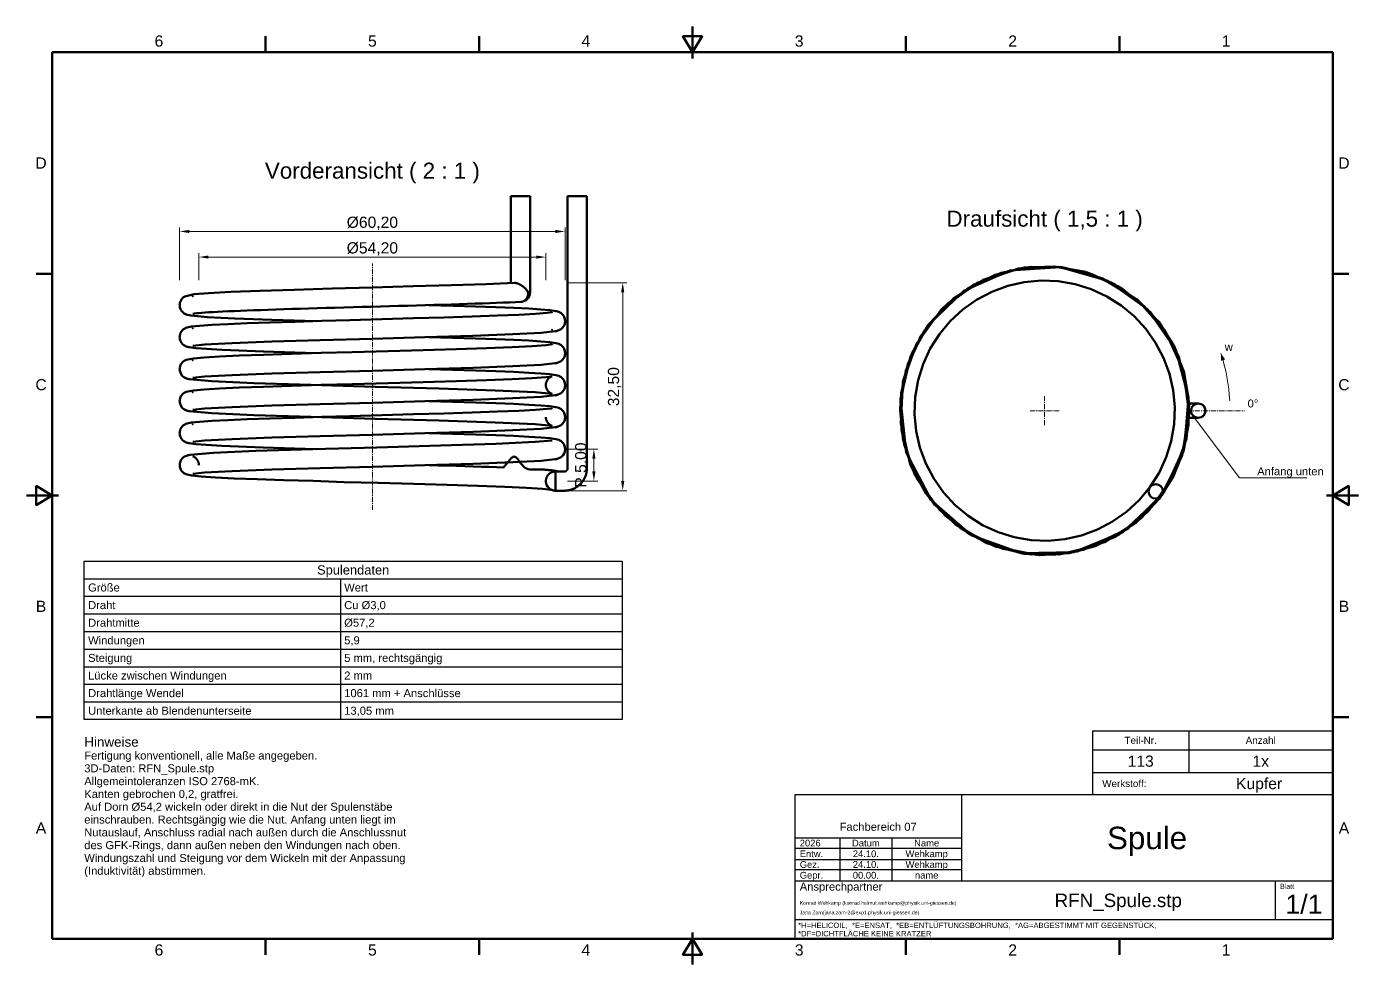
# Model space of a CAD drawing. Header units: millimetres. Extents: x 2 to 418, y 2 to 295.
import ezdxf
from ezdxf.enums import TextEntityAlignment as Align

# ---------------------------------------------------------------- set-up
doc = ezdxf.new("R2010")
doc.units = ezdxf.units.MM
doc.linetypes.add('CENTER2', pattern=[2.541, 1.587, -0.318, 0.318, -0.318])
for name, color, linetype, lineweight in [('BEMASSUNG', 7, 'Continuous', 18), ('MITTELLINIE', 7, 'CENTER2', 18), ('RAHMEN', 7, 'Continuous', 50), ('SCHRIFTFELD', 7, 'Continuous', 25), ('SICHTKANTE', 7, 'Continuous', 50), ('TEXT', 7, 'Continuous', 18)]:
    doc.layers.add(name, color=color, linetype=linetype, lineweight=lineweight)
doc.styles.add('ISO', font='arial.ttf')
doc.dimstyles.new('RFN', dxfattribs={"dimtxt": 3.5, "dimasz": 3, "dimexe": 1.25, "dimexo": 0.8, "dimgap": 0.8, "dimtad": 1, "dimzin": 0, "dimtxsty": 'ISO', "dimcen": 0, "dimclrd": 7, "dimclre": 7, "dimclrt": 7, "dimadec": 1, "dimazin": 3, "dimtfac": 1, "dimtmove": 0, "dimatfit": 3, "dimtolj": 1, "dimtzin": 0, "dimlwd": 18, "dimlwe": 18})

msp = doc.modelspace()

# ---------------------------------------------------------------- linework, layer by layer
at = {"layer": 'BEMASSUNG'}
msp.add_line((385.4, 154), (401.9, 154), dxfattribs=at)
msp.add_arc((320, 175), 57.9, 3, 18, dxfattribs=at)
msp.add_solid([(375.066, 192.892), (376.412, 191.016), (375.08, 190.583)], dxfattribs=at)
at = {"layer": 'MITTELLINIE'}
for p, q in [((110, 144), (110, 221)), ((320, 170.5), (320, 179.5)), ((315.5, 175), (324.5, 175)), ((364.4, 175), (382.4, 175))]:
    msp.add_line(p, q, dxfattribs=at)
at = {"layer": 'RAHMEN'}
for p, q in [((76.667, 287), (76.667, 292)), ((143.333, 287), (143.333, 292)), ((210, 295), (210, 285)), ((210, 287), (210, 292)), ((276.667, 287), (276.667, 292)), ((343.333, 287), (343.333, 292)), ((10, 217.75), (5, 217.75)), ((410, 217.75), (415, 217.75)), ((2, 148.5), (12, 148.5)), ((10, 148.5), (5, 148.5)), ((418, 148.5), (408, 148.5)), ((410, 148.5), (415, 148.5)), ((10, 79.25), (5, 79.25)), ((410, 79.25), (415, 79.25)), ((76.667, 10), (76.667, 5)), ((143.333, 10), (143.333, 5)), ((210, 2), (210, 12)), ((210, 10), (210, 5)), ((276.667, 10), (276.667, 5)), ((343.333, 10), (343.333, 5))]:
    msp.add_line(p, q, dxfattribs=at)
for points in [[(210, 287), (213, 292), (207, 292)], [(10, 10), (410, 10), (410, 287), (10, 287)], [(10, 148.5), (5, 151.5), (5, 145.5)], [(410, 148.5), (415, 145.5), (415, 151.5)], [(210, 10), (207, 5), (213, 5)]]:
    msp.add_lwpolyline(points, close=True, dxfattribs=at)
at = {"layer": 'SCHRIFTFELD'}
for p, q in [((20, 122.5), (188, 122.5)), ((100, 122.5), (100, 78.5)), ((20, 117), (188, 117)), ((20, 111.5), (188, 111.5)), ((20, 106), (188, 106)), ((20, 100.5), (188, 100.5)), ((20, 95), (188, 95)), ((20, 89.5), (188, 89.5)), ((20, 84), (188, 84)), ((335, 75), (410, 75)), ((335, 75), (335, 55)), ((365, 75), (365, 62)), ((335, 69), (410, 69)), ((335, 62), (410, 62)), ((294, 55), (294, 28.1)), ((242, 41.5), (294, 41.5)), ((242, 38.3), (294, 38.3)), ((256, 41.5), (256, 28.1)), ((272.3, 41.5), (272.3, 28.1)), ((242, 34.8), (294, 34.8)), ((242, 31.6), (294, 31.6)), ((242, 28.1), (410, 28.1)), ((392, 28.1), (392, 16)), ((242, 16), (410, 16))]:
    msp.add_line(p, q, dxfattribs=at)
for points in [[(20, 128), (188, 128), (188, 78.5), (20, 78.5)], [(242, 10), (410, 10), (410, 55), (242, 55)]]:
    msp.add_lwpolyline(points, close=True, dxfattribs=at)
at = {"layer": 'SICHTKANTE'}
for p, q in [((153.276, 214.897), (153.276, 242)), ((159.276, 212), (159.276, 242)), ((171, 157), (171, 242)), ((177, 157), (177, 242)), ((167.2, 156), (170, 156)), ((167.2, 150), (170, 150))]:
    msp.add_line(p, q, dxfattribs=at)
for points in [[(153.276, 242), (153.298, 242), (153.32, 242), (153.342, 242), (153.388, 242), (153.453, 242), (153.517, 242), (153.588, 242), (153.692, 242), (153.796, 242), (153.9, 242), (154.029, 242), (154.168, 242), (154.306, 242), (154.453, 242), (154.619, 242), (154.785, 242), (154.95, 242), (155.133, 242), (155.318, 242), (155.503, 242), (155.692, 242), (155.886, 242), (156.081, 242), (156.276, 242), (156.47, 242), (156.665, 242), (156.86, 242), (157.049, 242), (157.234, 242), (157.419, 242), (157.601, 242), (157.767, 242), (157.933, 242), (158.099, 242), (158.245, 242), (158.384, 242), (158.522, 242), (158.651, 242), (158.755, 242), (158.86, 242), (158.964, 242), (159.034, 242), (159.099, 242), (159.164, 242), (159.21, 242), (159.232, 242), (159.254, 242), (159.276, 242)], [(171, 242), (171.006, 242), (171.011, 242), (171.017, 242), (171.028, 242), (171.045, 242), (171.061, 242), (171.079, 242), (171.106, 242), (171.133, 242), (171.161, 242), (171.195, 242), (171.233, 242), (171.27, 242), (171.311, 242), (171.358, 242), (171.406, 242), (171.453, 242), (171.508, 242), (171.565, 242), (171.622, 242), (171.683, 242), (171.748, 242), (171.813, 242), (171.879, 242), (171.952, 242), (172.025, 242), (172.098, 242), (172.175, 242), (172.255, 242), (172.335, 242), (172.416, 242), (172.502, 242), (172.588, 242), (172.674, 242), (172.763, 242), (172.854, 242), (172.944, 242), (173.036, 242), (173.13, 242), (173.225, 242), (173.319, 242), (173.415, 242), (173.512, 242), (173.609, 242), (173.706, 242), (173.804, 242), (173.902, 242), (174, 242)], [(174, 242), (174.098, 242), (174.196, 242), (174.294, 242), (174.391, 242), (174.488, 242), (174.585, 242), (174.681, 242), (174.775, 242), (174.87, 242), (174.964, 242), (175.056, 242), (175.146, 242), (175.237, 242), (175.326, 242), (175.412, 242), (175.498, 242), (175.584, 242), (175.665, 242), (175.745, 242), (175.825, 242), (175.902, 242), (175.975, 242), (176.048, 242), (176.121, 242), (176.187, 242), (176.252, 242), (176.317, 242), (176.378, 242), (176.435, 242), (176.492, 242), (176.547, 242), (176.594, 242), (176.642, 242), (176.689, 242), (176.73, 242), (176.767, 242), (176.805, 242), (176.839, 242), (176.867, 242), (176.894, 242), (176.921, 242), (176.939, 242), (176.955, 242), (176.972, 242), (176.983, 242), (176.989, 242), (176.994, 242), (177, 242)], [(356.48, 148.399), (346.024, 138.104), (335.882, 132.736), (324.58, 130.084), (312.989, 130.397), (301.906, 133.634), (292.039, 139.551), (283.994, 147.76), (278.273, 157.754), (275.26, 168.921), (275.193, 180.544), (278.095, 191.808), (283.678, 201.818), (294.758, 212.433), (309.165, 218.83), (324.823, 219.893), (339.75, 215.6), (352.242, 206.607), (360.961, 193.994), (364.959, 179.142), (363.707, 163.673), (357.186, 149.392), (346.078, 138.145), (332.149, 131.513), (322.889, 129.941), (313.644, 130.302), (304.671, 132.532), (296.363, 136.53), (289.057, 142.12), (283.04, 149.069), (278.551, 157.097), (275.779, 165.887), (274.851, 175.081), (275.814, 184.28), (278.607, 193.035), (283.319, 201.328), (289.759, 208.524), (297.577, 214.189), (306.395, 218.052), (315.811, 219.955), (325.409, 219.825), (334.768, 217.668), (343.476, 213.567), (351.138, 207.692), (357.386, 200.315), (361.894, 191.84), (365.064, 177.751), (363.345, 162.357), (356.544, 148.485)], [(356.509, 148.437), (344.409, 137.019), (329.158, 130.786), (312.743, 130.436), (297.216, 136.023), (284.615, 146.955), (276.791, 161.913), (274.993, 178.661), (278.123, 191.894), (283.659, 201.788), (291.493, 210.012), (301.09, 216.001), (311.837, 219.406), (323.078, 220.045), (334.138, 217.881), (344.345, 213.023), (353.059, 205.746), (359.688, 196.539), (363.475, 187.197), (364.976, 178.95), (364.925, 170.551), (363.328, 162.311), (360.242, 154.52), (355.769, 147.442), (350.061, 141.313), (343.31, 136.337), (335.749, 132.687), (327.65, 130.497), (318.474, 129.874), (306.926, 131.785), (296.196, 136.635), (287.113, 144.064), (280.277, 153.539), (276.107, 164.421), (274.861, 176.017), (276.639, 187.584), (281.359, 198.352), (288.706, 207.546), (297.768, 214.298), (306.16, 217.977), (315.164, 219.89), (324.356, 219.94), (333.347, 218.132), (341.775, 214.552), (349.309, 209.345), (355.644, 202.714), (360.517, 194.921), (363.715, 186.294), (365.094, 177.249)], [(356.527, 148.461), (348.612, 140.073), (338.648, 133.883), (327.444, 130.467), (315.814, 130.043), (304.529, 132.584), (294.293, 137.884), (285.733, 145.602), (279.388, 155.269), (275.695, 166.299), (274.95, 177.982), (277.239, 189.49), (282.334, 199.901), (288.641, 207.484), (296.063, 213.281), (304.547, 217.423), (313.686, 219.707), (323.071, 220.045), (332.302, 218.441), (340.997, 214.97), (348.798, 209.774), (355.373, 203.059), (360.429, 195.099), (363.726, 186.247), (365.109, 176.946), (364.276, 166.156), (359.96, 153.985), (352.33, 143.482), (342.091, 135.623), (330.145, 131.005), (317.462, 129.922), (305.01, 132.411), (293.723, 138.285), (284.473, 147.134), (278.041, 158.324), (275.032, 170.976), (275.742, 183.942), (279.99, 195.929), (287.933, 206.782), (298.874, 214.903), (311.648, 219.372), (325.037, 219.867), (337.881, 216.458), (349.136, 209.491), (357.896, 199.543), (363.414, 187.398), (365.142, 174.047), (362.811, 160.658), (356.574, 148.528)], [(154.369, 214.916), (145.536, 214.57), (134.757, 214.199), (122.739, 213.876), (110.078, 213.508), (97.487, 213.13), (85.613, 212.797), (74.92, 212.476), (65.812, 212.096), (58.811, 211.708), (54.318, 211.417), (51.407, 210.698), (51.288, 210.628), (51.161, 210.546), (51.027, 210.45), (50.89, 210.341), (50.752, 210.216), (50.615, 210.076), (50.481, 209.921), (50.353, 209.751), (50.234, 209.568), (50.126, 209.373), (50.032, 209.166), (49.948, 208.938), (49.882, 208.702), (49.835, 208.46), (49.807, 208.213), (49.8, 207.965), (49.813, 207.718), (49.846, 207.472), (49.899, 207.232), (49.97, 206.998), (50.058, 206.772), (50.184, 206.516), (50.42, 206.156), (50.687, 205.85), (50.959, 205.604), (51.218, 205.415), (51.455, 205.274), (51.666, 205.171), (51.852, 205.095), (52.015, 205.035), (52.162, 204.984), (52.3, 204.942), (53.331, 204.743), (58.497, 204.27), (67.055, 203.852), (78.613, 203.429), (92.358, 202.997)], [(154.369, 214.916), (154.465, 214.918), (154.564, 214.915), (154.666, 214.907), (154.77, 214.894), (154.877, 214.877), (154.985, 214.855), (155.094, 214.828), (155.204, 214.798), (155.314, 214.764), (155.425, 214.726), (155.537, 214.684), (155.647, 214.639), (155.758, 214.592), (155.868, 214.541), (155.977, 214.487), (156.085, 214.431), (156.192, 214.373), (156.298, 214.312), (156.403, 214.25), (156.506, 214.185), (156.608, 214.119), (156.709, 214.052), (156.808, 213.983), (156.905, 213.912), (157.001, 213.84), (157.095, 213.767), (157.187, 213.693), (157.278, 213.618), (157.367, 213.542), (157.454, 213.466), (157.539, 213.388), (157.623, 213.31), (157.704, 213.231), (157.784, 213.151), (157.862, 213.071), (157.939, 212.991), (158.013, 212.91), (158.085, 212.828), (158.156, 212.746), (158.225, 212.664), (158.291, 212.582), (158.356, 212.499), (158.419, 212.416), (158.48, 212.333), (158.538, 212.25), (158.595, 212.167), (158.65, 212.083), (158.703, 212)], [(352.891, 151.112), (355.727, 155.609), (357.952, 160.439), (359.528, 165.517), (360.428, 170.757), (360.636, 176.07), (360.149, 181.365), (358.974, 186.551), (357.133, 191.539), (354.657, 196.244), (351.588, 200.586), (347.978, 204.49), (343.89, 207.889), (339.393, 210.726), (334.564, 212.952), (329.486, 214.528), (324.245, 215.428), (318.932, 215.636), (313.637, 215.149), (308.452, 213.975), (303.463, 212.134), (298.758, 209.658), (294.416, 206.589), (290.512, 202.98), (287.112, 198.892), (284.275, 194.395), (282.049, 189.566), (280.473, 184.488), (279.572, 179.247), (279.364, 173.934), (279.851, 168.64), (281.024, 163.454), (282.865, 158.465), (285.341, 153.76), (288.409, 149.418), (292.019, 145.513), (296.107, 142.113), (300.603, 139.276), (305.432, 137.05), (310.51, 135.473), (315.75, 134.573), (321.063, 134.364), (326.358, 134.85), (331.544, 136.024), (336.533, 137.864), (341.238, 140.339), (345.58, 143.408), (349.485, 147.017), (352.885, 151.105)], [(352.888, 151.108), (355.725, 155.605), (357.951, 160.434), (359.527, 165.512), (360.428, 170.753), (360.636, 176.066), (360.149, 181.361), (358.975, 186.547), (357.135, 191.535), (354.659, 196.241), (351.59, 200.583), (347.98, 204.488), (343.892, 207.887), (339.395, 210.725), (334.566, 212.951), (329.488, 214.527), (324.248, 215.427), (318.935, 215.636), (313.64, 215.149), (308.454, 213.976), (303.465, 212.135), (298.759, 209.659), (294.417, 206.59), (290.513, 202.981), (287.113, 198.893), (284.276, 194.396), (282.05, 189.567), (280.473, 184.489), (279.573, 179.248), (279.364, 173.935), (279.851, 168.64), (281.024, 163.454), (282.865, 158.466), (285.341, 153.76), (288.409, 149.418), (292.019, 145.513), (296.107, 142.113), (300.604, 139.276), (305.433, 137.05), (310.511, 135.473), (315.751, 134.573), (321.064, 134.364), (326.359, 134.851), (331.545, 136.024), (336.534, 137.864), (341.24, 140.34), (345.582, 143.409), (349.487, 147.018), (352.887, 151.107)], [(53.883, 210.733), (53.883, 210.733), (53.883, 210.733), (53.884, 210.733), (53.884, 210.733), (53.884, 210.732), (53.884, 210.732), (53.885, 210.732), (53.885, 210.732), (53.885, 210.732), (53.886, 210.732), (53.886, 210.732), (53.886, 210.732), (53.887, 210.732), (53.887, 210.731), (53.887, 210.731), (53.888, 210.731), (53.888, 210.731), (53.889, 210.731), (53.889, 210.731), (53.89, 210.731), (53.89, 210.731), (53.89, 210.73), (53.891, 210.73), (53.891, 210.73), (53.892, 210.73), (53.892, 210.73), (53.893, 210.73), (53.894, 210.73), (53.894, 210.729), (53.895, 210.729), (53.895, 210.729), (53.896, 210.729), (53.896, 210.729), (53.897, 210.729), (53.898, 210.729), (53.898, 210.728), (53.899, 210.728), (53.899, 210.728), (53.9, 210.728), (53.901, 210.728), (53.901, 210.728), (53.902, 210.727), (53.903, 210.727), (53.904, 210.727), (53.904, 210.727), (53.905, 210.727), (53.906, 210.727), (53.906, 210.726)], [(156.418, 209.003), (154.683, 208.92), (152.838, 208.841), (150.884, 208.763), (148.824, 208.685), (146.665, 208.606), (144.41, 208.527), (142.068, 208.448), (139.644, 208.367), (137.147, 208.287), (134.582, 208.206), (131.957, 208.125), (129.28, 208.045), (126.557, 207.964), (123.795, 207.885), (121.002, 207.805), (118.184, 207.726), (115.347, 207.647), (112.499, 207.568), (109.645, 207.49), (106.794, 207.411), (103.95, 207.332), (101.122, 207.253), (98.316, 207.173), (95.538, 207.093), (92.796, 207.013), (90.095, 206.933), (87.444, 206.853), (84.849, 206.773), (82.316, 206.693), (79.852, 206.613), (77.464, 206.533), (75.156, 206.454), (72.936, 206.375), (70.809, 206.296), (68.78, 206.217), (66.855, 206.139), (65.037, 206.06), (63.333, 205.981), (61.747, 205.901), (60.284, 205.82), (58.949, 205.74), (57.749, 205.659), (56.689, 205.578), (55.78, 205.5), (55.03, 205.426), (54.452, 205.359), (54.063, 205.304), (53.883, 205.267)], [(158.703, 212), (158.703, 211.904), (158.701, 211.809), (158.696, 211.713), (158.689, 211.618), (158.68, 211.523), (158.668, 211.429), (158.653, 211.336), (158.637, 211.243), (158.617, 211.15), (158.596, 211.059), (158.572, 210.969), (158.545, 210.879), (158.517, 210.791), (158.486, 210.704), (158.453, 210.619), (158.417, 210.534), (158.38, 210.452), (158.34, 210.37), (158.298, 210.291), (158.254, 210.213), (158.208, 210.137), (158.16, 210.063), (158.111, 209.991), (158.059, 209.921), (158.005, 209.853), (157.95, 209.787), (157.893, 209.724), (157.835, 209.663), (157.775, 209.604), (157.713, 209.548), (157.65, 209.494), (157.585, 209.443), (157.519, 209.394), (157.452, 209.348), (157.383, 209.304), (157.314, 209.264), (157.243, 209.226), (157.172, 209.191), (157.099, 209.159), (157.026, 209.13), (156.952, 209.103), (156.877, 209.08), (156.801, 209.06), (156.725, 209.042), (156.649, 209.028), (156.572, 209.017), (156.495, 209.009), (156.418, 209.003)], [(158.703, 212), (158.725, 212), (158.748, 212), (158.77, 212), (158.791, 212), (158.812, 212), (158.833, 212), (158.854, 212), (158.873, 212), (158.893, 212), (158.912, 212), (158.93, 212), (158.948, 212), (158.966, 212), (158.983, 212), (159, 212), (159.016, 212), (159.032, 212), (159.047, 212), (159.062, 212), (159.076, 212), (159.09, 212), (159.103, 212), (159.116, 212), (159.129, 212), (159.14, 212), (159.152, 212), (159.163, 212), (159.173, 212), (159.183, 212), (159.192, 212), (159.202, 212), (159.21, 212), (159.217, 212), (159.225, 212), (159.232, 212), (159.238, 212), (159.244, 212), (159.25, 212), (159.254, 212), (159.259, 212), (159.263, 212), (159.266, 212), (159.269, 212), (159.271, 212), (159.273, 212), (159.274, 212), (159.275, 212), (159.276, 212)], [(166.117, 205.733), (164.582, 205.531), (160.998, 205.257), (155.775, 204.981), (149.1, 204.7), (141.218, 204.42), (132.384, 204.143), (122.85, 203.86), (112.915, 203.584), (103.001, 203.33), (94.225, 203.063), (85.755, 202.797), (77.919, 202.561), (70.86, 202.299), (64.801, 202.051), (59.847, 201.81), (56.041, 201.543), (53.461, 201.283), (51.767, 200.872), (51.607, 200.799), (51.425, 200.708), (51.224, 200.589), (51.007, 200.435), (50.782, 200.243), (50.556, 200.009), (50.342, 199.735), (50.152, 199.425), (50.007, 199.104), (49.913, 198.821), (49.846, 198.526), (49.808, 198.225), (49.801, 197.921), (49.824, 197.618), (49.877, 197.32), (49.958, 197.031), (50.066, 196.754), (50.276, 196.361), (50.71, 195.827), (51.153, 195.459), (51.543, 195.229), (51.863, 195.089), (52.127, 194.997), (52.355, 194.929), (52.568, 194.878), (52.777, 194.839), (54.87, 194.554), (63.051, 194.031), (76.007, 193.509), (92.37, 192.998)], [(127.657, 207.997), (135.201, 207.77), (142.222, 207.556), (148.61, 207.32), (154.197, 207.093), (158.891, 206.879), (162.669, 206.645), (165.463, 206.405), (167.365, 206.139), (168.283, 205.849), (168.433, 205.78), (168.6, 205.694), (168.783, 205.585), (168.978, 205.447), (169.181, 205.277), (169.385, 205.075), (169.583, 204.839), (169.765, 204.572), (169.92, 204.279), (170.028, 204.009), (170.106, 203.75), (170.161, 203.484), (170.193, 203.212), (170.199, 202.938), (170.181, 202.664), (170.139, 202.395), (170.073, 202.131), (169.985, 201.877), (169.877, 201.635), (169.578, 201.153), (169.175, 200.718), (168.782, 200.415), (168.437, 200.219), (168.149, 200.094), (167.907, 200.008), (167.698, 199.944), (167.503, 199.894), (167.314, 199.855), (167.126, 199.817), (162.74, 199.36), (153.907, 198.891), (141.428, 198.422), (126.401, 197.962), (110.059, 197.502), (93.697, 197.037), (78.653, 196.574), (66.212, 196.113), (57.523, 195.64), (53.883, 195.267)], [(166.094, 205.726), (166.095, 205.727), (166.096, 205.727), (166.097, 205.727), (166.097, 205.728), (166.098, 205.728), (166.099, 205.728), (166.1, 205.728), (166.101, 205.729), (166.102, 205.729), (166.103, 205.729), (166.103, 205.729), (166.104, 205.729), (166.105, 205.73), (166.106, 205.73), (166.106, 205.73), (166.107, 205.73), (166.108, 205.73), (166.108, 205.731), (166.109, 205.731), (166.109, 205.731), (166.11, 205.731), (166.111, 205.731), (166.111, 205.731), (166.112, 205.731), (166.112, 205.732), (166.112, 205.732), (166.113, 205.732), (166.113, 205.732), (166.114, 205.732), (166.114, 205.732), (166.114, 205.732), (166.115, 205.732), (166.115, 205.732), (166.115, 205.732), (166.116, 205.732), (166.116, 205.733), (166.116, 205.733), (166.116, 205.733), (166.116, 205.733), (166.117, 205.733), (166.117, 205.733), (166.117, 205.733), (166.117, 205.733), (166.117, 205.733), (166.117, 205.733), (166.117, 205.733), (166.117, 205.733), (166.117, 205.733)], [(53.883, 200.733), (53.883, 200.733), (53.883, 200.733), (53.883, 200.733), (53.884, 200.733), (53.884, 200.732), (53.884, 200.732), (53.885, 200.732), (53.885, 200.732), (53.885, 200.732), (53.886, 200.732), (53.886, 200.732), (53.886, 200.732), (53.887, 200.732), (53.887, 200.731), (53.887, 200.731), (53.888, 200.731), (53.888, 200.731), (53.889, 200.731), (53.889, 200.731), (53.89, 200.731), (53.89, 200.731), (53.89, 200.73), (53.891, 200.73), (53.891, 200.73), (53.892, 200.73), (53.892, 200.73), (53.893, 200.73), (53.893, 200.73), (53.894, 200.729), (53.895, 200.729), (53.895, 200.729), (53.896, 200.729), (53.896, 200.729), (53.897, 200.729), (53.898, 200.728), (53.898, 200.728), (53.899, 200.728), (53.899, 200.728), (53.9, 200.728), (53.901, 200.728), (53.901, 200.728), (53.902, 200.727), (53.903, 200.727), (53.903, 200.727), (53.904, 200.727), (53.905, 200.727), (53.906, 200.727), (53.906, 200.726)], [(166.073, 200.28), (166.074, 200.28), (166.075, 200.28), (166.076, 200.279), (166.077, 200.279), (166.078, 200.279), (166.079, 200.278), (166.08, 200.278), (166.081, 200.278), (166.082, 200.278), (166.083, 200.277), (166.084, 200.277), (166.085, 200.277), (166.087, 200.276), (166.088, 200.276), (166.089, 200.276), (166.089, 200.276), (166.09, 200.275), (166.091, 200.275), (166.092, 200.275), (166.093, 200.275), (166.094, 200.274), (166.095, 200.274), (166.096, 200.274), (166.097, 200.273), (166.098, 200.273), (166.099, 200.273), (166.1, 200.273), (166.101, 200.272), (166.102, 200.272), (166.103, 200.272), (166.103, 200.272), (166.104, 200.271), (166.105, 200.271), (166.106, 200.271), (166.107, 200.27), (166.108, 200.27), (166.109, 200.27), (166.109, 200.27), (166.11, 200.269), (166.111, 200.269), (166.112, 200.269), (166.113, 200.269), (166.113, 200.268), (166.114, 200.268), (166.115, 200.268), (166.116, 200.268), (166.116, 200.267), (166.117, 200.267)], [(166.117, 195.733), (164.263, 195.5), (159.944, 195.194), (153.642, 194.885), (145.636, 194.571), (136.278, 194.262), (125.915, 193.95), (114.929, 193.638), (103.728, 193.326), (93.988, 193.054), (84.609, 192.765), (76.034, 192.496), (68.496, 192.204), (62.266, 191.936), (57.428, 191.653), (54.085, 191.358), (51.792, 190.883), (51.617, 190.804), (51.415, 190.702), (51.188, 190.566), (50.944, 190.385), (50.692, 190.155), (50.444, 189.874), (50.219, 189.545), (50.036, 189.176), (49.925, 188.863), (49.848, 188.536), (49.807, 188.201), (49.803, 187.862), (49.837, 187.525), (49.908, 187.196), (50.013, 186.881), (50.15, 186.583), (50.604, 185.937), (51.102, 185.495), (51.541, 185.23), (51.894, 185.078), (52.18, 184.981), (52.427, 184.91), (52.663, 184.86), (52.894, 184.812), (59.857, 184.198), (72.991, 183.617), (90.748, 183.045), (110.858, 182.477), (130.884, 181.901), (148.312, 181.332), (160.824, 180.751), (166.117, 180.267)], [(127.63, 197.998), (135.176, 197.771), (142.2, 197.557), (148.591, 197.321), (154.181, 197.094), (158.878, 196.879), (162.659, 196.646), (165.456, 196.406), (167.36, 196.14), (168.283, 195.849), (168.432, 195.78), (168.6, 195.695), (168.782, 195.585), (168.978, 195.447), (169.18, 195.278), (169.384, 195.075), (169.582, 194.839), (169.764, 194.573), (169.92, 194.279), (170.028, 194.01), (170.106, 193.751), (170.161, 193.484), (170.193, 193.212), (170.199, 192.938), (170.181, 192.665), (170.139, 192.395), (170.074, 192.132), (169.986, 191.877), (169.877, 191.635), (169.579, 191.154), (169.175, 190.719), (168.782, 190.416), (168.438, 190.219), (168.149, 190.094), (167.908, 190.009), (167.698, 189.944), (167.503, 189.894), (167.314, 189.855), (167.127, 189.817), (162.745, 189.36), (153.913, 188.891), (141.435, 188.422), (126.408, 187.962), (110.065, 187.503), (93.702, 187.037), (78.656, 186.574), (66.213, 186.113), (57.523, 185.64), (53.883, 185.267)], [(166.094, 195.726), (166.095, 195.727), (166.096, 195.727), (166.097, 195.727), (166.097, 195.728), (166.098, 195.728), (166.099, 195.728), (166.1, 195.728), (166.101, 195.729), (166.102, 195.729), (166.103, 195.729), (166.103, 195.729), (166.104, 195.729), (166.105, 195.73), (166.106, 195.73), (166.106, 195.73), (166.107, 195.73), (166.108, 195.73), (166.108, 195.731), (166.109, 195.731), (166.109, 195.731), (166.11, 195.731), (166.111, 195.731), (166.111, 195.731), (166.112, 195.731), (166.112, 195.732), (166.112, 195.732), (166.113, 195.732), (166.113, 195.732), (166.114, 195.732), (166.114, 195.732), (166.114, 195.732), (166.115, 195.732), (166.115, 195.732), (166.115, 195.732), (166.116, 195.732), (166.116, 195.733), (166.116, 195.733), (166.116, 195.733), (166.116, 195.733), (166.117, 195.733), (166.117, 195.733), (166.117, 195.733), (166.117, 195.733), (166.117, 195.733), (166.117, 195.733), (166.117, 195.733), (166.117, 195.733), (166.117, 195.733)], [(53.883, 190.733), (53.883, 190.733), (53.883, 190.733), (53.883, 190.733), (53.884, 190.733), (53.884, 190.732), (53.884, 190.732), (53.885, 190.732), (53.885, 190.732), (53.885, 190.732), (53.886, 190.732), (53.886, 190.732), (53.886, 190.732), (53.887, 190.732), (53.887, 190.731), (53.887, 190.731), (53.888, 190.731), (53.888, 190.731), (53.889, 190.731), (53.889, 190.731), (53.89, 190.731), (53.89, 190.731), (53.89, 190.73), (53.891, 190.73), (53.891, 190.73), (53.892, 190.73), (53.892, 190.73), (53.893, 190.73), (53.893, 190.73), (53.894, 190.729), (53.895, 190.729), (53.895, 190.729), (53.896, 190.729), (53.896, 190.729), (53.897, 190.729), (53.898, 190.729), (53.898, 190.728), (53.899, 190.728), (53.899, 190.728), (53.9, 190.728), (53.901, 190.728), (53.901, 190.728), (53.902, 190.727), (53.903, 190.727), (53.903, 190.727), (53.904, 190.727), (53.905, 190.727), (53.906, 190.727), (53.906, 190.726)], [(127.63, 187.998), (135.177, 187.771), (142.2, 187.557), (148.591, 187.321), (154.181, 187.094), (158.878, 186.879), (162.659, 186.646), (165.456, 186.406), (167.36, 186.14), (168.283, 185.849), (168.432, 185.78), (168.6, 185.695), (168.782, 185.585), (168.978, 185.447), (169.18, 185.278), (169.384, 185.075), (169.582, 184.839), (169.764, 184.573), (169.92, 184.279), (170.028, 184.01), (170.106, 183.751), (170.161, 183.484), (170.193, 183.212), (170.199, 182.938), (170.182, 182.665), (170.139, 182.395), (170.074, 182.132), (169.986, 181.877), (169.877, 181.635), (169.579, 181.154), (169.175, 180.719), (168.782, 180.416), (168.438, 180.219), (168.149, 180.094), (167.908, 180.009), (167.698, 179.944), (167.503, 179.894), (167.314, 179.855), (167.127, 179.817), (162.745, 179.36), (153.914, 178.891), (141.435, 178.423), (126.408, 177.962), (110.066, 177.503), (93.702, 177.037), (78.657, 176.574), (66.213, 176.113), (57.523, 175.64), (53.883, 175.267)], [(166.117, 185.733), (164.263, 185.5), (159.944, 185.194), (153.642, 184.885), (145.636, 184.571), (136.278, 184.262), (125.915, 183.95), (114.929, 183.638), (103.728, 183.326), (93.988, 183.054), (84.609, 182.765), (76.034, 182.496), (68.496, 182.204), (62.266, 181.936), (57.428, 181.653), (54.085, 181.358), (51.793, 180.883), (51.617, 180.804), (51.415, 180.702), (51.188, 180.566), (50.944, 180.385), (50.692, 180.155), (50.444, 179.874), (50.219, 179.545), (50.036, 179.176), (49.925, 178.863), (49.848, 178.536), (49.807, 178.201), (49.803, 177.862), (49.837, 177.525), (49.908, 177.196), (50.013, 176.881), (50.15, 176.583), (50.604, 175.937), (51.102, 175.495), (51.541, 175.23), (51.894, 175.078), (52.18, 174.981), (52.427, 174.91), (52.663, 174.86), (52.894, 174.812), (59.857, 174.198), (72.991, 173.617), (90.748, 173.045), (110.858, 172.477), (130.884, 171.901), (148.312, 171.332), (160.824, 170.751), (166.117, 170.267)], [(164.2, 183), (164.202, 183.116), (164.209, 183.231), (164.22, 183.346), (164.236, 183.46), (164.256, 183.573), (164.281, 183.685), (164.309, 183.796), (164.342, 183.905), (164.379, 184.013), (164.42, 184.118), (164.464, 184.221), (164.512, 184.321), (164.563, 184.418), (164.617, 184.513), (164.674, 184.604), (164.733, 184.692), (164.794, 184.776), (164.857, 184.856), (164.922, 184.933), (164.987, 185.005), (165.053, 185.073), (165.119, 185.137), (165.184, 185.197), (165.249, 185.252), (165.329, 185.317), (165.406, 185.374), (165.48, 185.426), (165.55, 185.471), (165.615, 185.511), (165.676, 185.545), (165.732, 185.576), (165.784, 185.602), (165.831, 185.624), (165.874, 185.644), (165.912, 185.66), (165.946, 185.674), (165.977, 185.686), (166.004, 185.696), (166.028, 185.705), (166.048, 185.712), (166.065, 185.717), (166.08, 185.722), (166.092, 185.726), (166.101, 185.729), (166.108, 185.731), (166.113, 185.732), (166.116, 185.733), (166.117, 185.733)], [(53.883, 180.733), (53.883, 180.733), (53.883, 180.733), (53.884, 180.733), (53.884, 180.733), (53.884, 180.732), (53.884, 180.732), (53.885, 180.732), (53.885, 180.732), (53.885, 180.732), (53.886, 180.732), (53.886, 180.732), (53.886, 180.732), (53.887, 180.732), (53.887, 180.731), (53.887, 180.731), (53.888, 180.731), (53.888, 180.731), (53.889, 180.731), (53.889, 180.731), (53.89, 180.731), (53.89, 180.731), (53.89, 180.73), (53.891, 180.73), (53.891, 180.73), (53.892, 180.73), (53.892, 180.73), (53.893, 180.73), (53.894, 180.73), (53.894, 180.729), (53.895, 180.729), (53.895, 180.729), (53.896, 180.729), (53.896, 180.729), (53.897, 180.729), (53.898, 180.729), (53.898, 180.728), (53.899, 180.728), (53.899, 180.728), (53.9, 180.728), (53.901, 180.728), (53.901, 180.728), (53.902, 180.727), (53.903, 180.727), (53.904, 180.727), (53.904, 180.727), (53.905, 180.727), (53.906, 180.727), (53.906, 180.726)], [(166.117, 180.267), (166.115, 180.267), (166.111, 180.269), (166.104, 180.271), (166.093, 180.274), (166.079, 180.278), (166.06, 180.284), (166.038, 180.292), (166.01, 180.301), (165.978, 180.313), (165.94, 180.328), (165.897, 180.346), (165.847, 180.368), (165.791, 180.395), (165.729, 180.426), (165.659, 180.464), (165.583, 180.509), (165.5, 180.561), (165.411, 180.622), (165.317, 180.692), (165.219, 180.772), (165.119, 180.863), (165.017, 180.964), (164.915, 181.075), (164.817, 181.195), (164.772, 181.254), (164.728, 181.316), (164.685, 181.379), (164.643, 181.444), (164.603, 181.511), (164.564, 181.58), (164.527, 181.65), (164.491, 181.722), (164.457, 181.795), (164.425, 181.869), (164.395, 181.945), (164.367, 182.021), (164.341, 182.099), (164.317, 182.178), (164.295, 182.258), (164.275, 182.338), (164.258, 182.419), (164.242, 182.501), (164.23, 182.584), (164.219, 182.666), (164.211, 182.75), (164.205, 182.833), (164.201, 182.916), (164.2, 183)], [(166.117, 175.733), (164.582, 175.531), (160.998, 175.257), (155.777, 174.981), (149.103, 174.7), (141.222, 174.42), (132.39, 174.143), (122.856, 173.861), (112.923, 173.584), (103.009, 173.33), (94.234, 173.063), (85.764, 172.798), (77.928, 172.561), (70.869, 172.299), (64.808, 172.051), (59.854, 171.81), (56.046, 171.543), (53.464, 171.283), (51.767, 170.872), (51.607, 170.799), (51.426, 170.708), (51.224, 170.59), (51.008, 170.436), (50.782, 170.243), (50.557, 170.009), (50.342, 169.736), (50.152, 169.426), (50.007, 169.105), (49.913, 168.821), (49.846, 168.527), (49.808, 168.226), (49.801, 167.922), (49.824, 167.619), (49.877, 167.321), (49.958, 167.032), (50.066, 166.755), (50.275, 166.363), (50.708, 165.829), (51.151, 165.46), (51.541, 165.23), (51.862, 165.09), (52.126, 164.998), (52.354, 164.93), (52.567, 164.878), (52.777, 164.839), (54.845, 164.557), (63.001, 164.033), (75.938, 163.512), (92.286, 163)], [(127.63, 177.998), (135.177, 177.771), (142.2, 177.557), (148.591, 177.321), (154.181, 177.094), (158.878, 176.879), (162.659, 176.646), (165.456, 176.406), (167.36, 176.14), (168.283, 175.849), (168.432, 175.78), (168.6, 175.695), (168.782, 175.585), (168.978, 175.447), (169.18, 175.278), (169.384, 175.075), (169.582, 174.839), (169.764, 174.573), (169.92, 174.279), (170.028, 174.01), (170.106, 173.751), (170.161, 173.484), (170.193, 173.212), (170.199, 172.938), (170.182, 172.665), (170.139, 172.395), (170.074, 172.132), (169.986, 171.877), (169.877, 171.635), (169.579, 171.154), (169.175, 170.719), (168.782, 170.416), (168.438, 170.219), (168.149, 170.094), (167.908, 170.009), (167.698, 169.944), (167.503, 169.894), (167.314, 169.855), (167.127, 169.817), (162.745, 169.36), (153.914, 168.891), (141.435, 168.423), (126.408, 167.962), (110.066, 167.503), (93.702, 167.037), (78.657, 166.574), (66.213, 166.113), (57.523, 165.64), (53.883, 165.267)], [(166.094, 175.726), (166.095, 175.727), (166.096, 175.727), (166.097, 175.727), (166.098, 175.728), (166.098, 175.728), (166.099, 175.728), (166.1, 175.728), (166.101, 175.729), (166.102, 175.729), (166.103, 175.729), (166.103, 175.729), (166.104, 175.729), (166.105, 175.73), (166.106, 175.73), (166.106, 175.73), (166.107, 175.73), (166.108, 175.73), (166.108, 175.731), (166.109, 175.731), (166.109, 175.731), (166.11, 175.731), (166.111, 175.731), (166.111, 175.731), (166.112, 175.731), (166.112, 175.732), (166.112, 175.732), (166.113, 175.732), (166.113, 175.732), (166.114, 175.732), (166.114, 175.732), (166.114, 175.732), (166.115, 175.732), (166.115, 175.732), (166.115, 175.732), (166.116, 175.732), (166.116, 175.733), (166.116, 175.733), (166.116, 175.733), (166.116, 175.733), (166.117, 175.733), (166.117, 175.733), (166.117, 175.733), (166.117, 175.733), (166.117, 175.733), (166.117, 175.733), (166.117, 175.733), (166.117, 175.733), (166.117, 175.733)], [(365.093, 177.25), (365.257, 177.25), (365.419, 177.25), (365.581, 177.25), (365.741, 177.25), (365.899, 177.25), (366.054, 177.25), (366.206, 177.25), (366.354, 177.25), (366.498, 177.25), (366.638, 177.25), (366.773, 177.25), (366.902, 177.25), (367.026, 177.25), (367.144, 177.25), (367.255, 177.25), (367.36, 177.25), (367.458, 177.25), (367.548, 177.25), (367.631, 177.25), (367.706, 177.25), (367.772, 177.25), (367.831, 177.25), (367.881, 177.25), (367.922, 177.25), (367.929, 177.25), (367.935, 177.25), (367.94, 177.25), (367.946, 177.25), (367.951, 177.25), (367.956, 177.25), (367.961, 177.25), (367.965, 177.25), (367.97, 177.25), (367.973, 177.25), (367.977, 177.25), (367.981, 177.25), (367.984, 177.25), (367.986, 177.25), (367.989, 177.25), (367.991, 177.25), (367.993, 177.25), (367.995, 177.25), (367.997, 177.25), (367.998, 177.25), (367.999, 177.25), (367.999, 177.25), (368, 177.25), (368, 177.25)], [(53.883, 170.733), (53.883, 170.733), (53.883, 170.733), (53.883, 170.733), (53.884, 170.733), (53.884, 170.732), (53.884, 170.732), (53.885, 170.732), (53.885, 170.732), (53.885, 170.732), (53.886, 170.732), (53.886, 170.732), (53.886, 170.732), (53.887, 170.732), (53.887, 170.731), (53.887, 170.731), (53.888, 170.731), (53.888, 170.731), (53.889, 170.731), (53.889, 170.731), (53.89, 170.731), (53.89, 170.731), (53.89, 170.73), (53.891, 170.73), (53.891, 170.73), (53.892, 170.73), (53.892, 170.73), (53.893, 170.73), (53.893, 170.73), (53.894, 170.729), (53.895, 170.729), (53.895, 170.729), (53.896, 170.729), (53.896, 170.729), (53.897, 170.729), (53.898, 170.729), (53.898, 170.728), (53.899, 170.728), (53.899, 170.728), (53.9, 170.728), (53.901, 170.728), (53.901, 170.728), (53.902, 170.727), (53.903, 170.727), (53.903, 170.727), (53.904, 170.727), (53.905, 170.727), (53.906, 170.727), (53.906, 170.726)], [(166.117, 170.267), (166.115, 170.267), (166.111, 170.269), (166.104, 170.271), (166.093, 170.274), (166.079, 170.278), (166.06, 170.284), (166.038, 170.292), (166.01, 170.301), (165.978, 170.313), (165.94, 170.328), (165.897, 170.346), (165.847, 170.368), (165.791, 170.395), (165.729, 170.426), (165.659, 170.464), (165.583, 170.509), (165.5, 170.561), (165.411, 170.622), (165.317, 170.692), (165.219, 170.772), (165.119, 170.863), (165.017, 170.964), (164.915, 171.075), (164.817, 171.195), (164.772, 171.254), (164.728, 171.316), (164.685, 171.379), (164.643, 171.444), (164.603, 171.511), (164.564, 171.58), (164.527, 171.65), (164.491, 171.722), (164.457, 171.795), (164.425, 171.869), (164.395, 171.945), (164.367, 172.021), (164.341, 172.099), (164.317, 172.178), (164.295, 172.258), (164.275, 172.338), (164.258, 172.419), (164.242, 172.501), (164.229, 172.584), (164.219, 172.666), (164.211, 172.75), (164.205, 172.833), (164.201, 172.916), (164.2, 173)], [(365.096, 172.75), (365.192, 172.75), (365.288, 172.75), (365.383, 172.75), (365.478, 172.75), (365.572, 172.75), (365.667, 172.75), (365.761, 172.75), (365.852, 172.75), (365.944, 172.75), (366.036, 172.75), (366.125, 172.75), (366.212, 172.75), (366.3, 172.75), (366.387, 172.75), (366.47, 172.75), (366.553, 172.75), (366.636, 172.75), (366.714, 172.75), (366.792, 172.75), (366.869, 172.75), (366.943, 172.75), (367.014, 172.75), (367.084, 172.75), (367.155, 172.75), (367.218, 172.75), (367.281, 172.75), (367.344, 172.75), (367.402, 172.75), (367.457, 172.75), (367.511, 172.75), (367.565, 172.75), (367.61, 172.75), (367.656, 172.75), (367.702, 172.75), (367.74, 172.75), (367.777, 172.75), (367.813, 172.75), (367.846, 172.75), (367.872, 172.75), (367.898, 172.75), (367.924, 172.75), (367.941, 172.75), (367.957, 172.75), (367.973, 172.75), (367.984, 172.75), (367.989, 172.75), (367.995, 172.75), (368, 172.75)], [(127.63, 167.998), (135.177, 167.771), (142.2, 167.557), (148.591, 167.321), (154.181, 167.094), (158.878, 166.879), (162.659, 166.646), (165.456, 166.406), (167.36, 166.14), (168.283, 165.849), (168.432, 165.78), (168.6, 165.695), (168.782, 165.585), (168.978, 165.447), (169.18, 165.278), (169.384, 165.075), (169.582, 164.839), (169.764, 164.573), (169.92, 164.279), (170.028, 164.01), (170.106, 163.751), (170.161, 163.484), (170.193, 163.212), (170.199, 162.938), (170.181, 162.665), (170.139, 162.395), (170.074, 162.132), (169.986, 161.877), (169.877, 161.635), (169.579, 161.154), (169.175, 160.719), (168.782, 160.416), (168.438, 160.219), (168.149, 160.094), (167.908, 160.009), (167.698, 159.944), (167.503, 159.894), (167.314, 159.855), (167.127, 159.817), (162.745, 159.36), (153.913, 158.891), (141.435, 158.423), (126.408, 157.962), (110.065, 157.503), (93.702, 157.037), (78.657, 156.574), (66.213, 156.113), (57.523, 155.64), (53.883, 155.267)], [(165.863, 150.314), (163.128, 150.597), (158.196, 150.9), (151.386, 151.21), (142.994, 151.521), (133.372, 151.827), (122.858, 152.139), (111.854, 152.444), (101.176, 152.695), (91.459, 153.033), (82.338, 153.3), (74.05, 153.577), (66.864, 153.863), (61.002, 154.127), (56.527, 154.417), (53.545, 154.706), (51.757, 155.133), (51.577, 155.215), (51.371, 155.322), (51.142, 155.466), (50.897, 155.654), (50.646, 155.893), (50.403, 156.18), (50.185, 156.514), (50.016, 156.873), (49.911, 157.187), (49.839, 157.513), (49.804, 157.847), (49.806, 158.184), (49.844, 158.517), (49.919, 158.843), (50.027, 159.154), (50.191, 159.495), (50.655, 160.117), (51.147, 160.536), (51.575, 160.787), (51.919, 160.932), (52.199, 161.025), (52.443, 161.094), (52.677, 161.143), (53.115, 161.227), (60.342, 161.83), (73.632, 162.406), (91.399, 162.974), (111.409, 163.539), (131.269, 164.11), (148.517, 164.676), (160.886, 165.253), (166.117, 165.733)], [(53.883, 160.733), (53.884, 160.733), (53.888, 160.731), (53.896, 160.729), (53.906, 160.726), (53.92, 160.722), (53.938, 160.716), (53.96, 160.709), (53.987, 160.7), (54.018, 160.688), (54.055, 160.674), (54.097, 160.656), (54.145, 160.635), (54.199, 160.61), (54.26, 160.58), (54.328, 160.543), (54.402, 160.501), (54.482, 160.451), (54.569, 160.392), (54.66, 160.325), (54.756, 160.248), (54.855, 160.161), (54.956, 160.064), (55.056, 159.957), (55.155, 159.841), (55.201, 159.782), (55.247, 159.72), (55.292, 159.656), (55.335, 159.59), (55.377, 159.522), (55.418, 159.453), (55.457, 159.381), (55.494, 159.308), (55.53, 159.234), (55.563, 159.158), (55.595, 159.081), (55.625, 159.003), (55.652, 158.923), (55.677, 158.843), (55.7, 158.761), (55.721, 158.679), (55.739, 158.595), (55.755, 158.512), (55.769, 158.427), (55.78, 158.342), (55.789, 158.257), (55.795, 158.171), (55.799, 158.086), (55.8, 158)], [(167.885, 156), (167.657, 156.063), (167.445, 156.115), (167.24, 156.161), (167.032, 156.203), (166.819, 156.241), (166.596, 156.276), (166.361, 156.308), (166.114, 156.337), (165.854, 156.365), (165.581, 156.393), (165.295, 156.421), (164.996, 156.453), (164.684, 156.487), (164.357, 156.523), (164.016, 156.56), (163.659, 156.595), (163.284, 156.626), (162.893, 156.648), (162.482, 156.66), (162.053, 156.659), (161.606, 156.647), (161.142, 156.625), (160.663, 156.601), (160.172, 156.583), (159.673, 156.585), (159.17, 156.625), (158.667, 156.721), (158.171, 156.895), (157.684, 157.165), (157.209, 157.545), (156.746, 158.039), (156.291, 158.633), (155.833, 159.291), (155.354, 159.939), (154.827, 160.457), (154.208, 160.663), (153.44, 160.295), (152.444, 158.988), (150.93, 157.235), (148.736, 157.322), (146.43, 157.406), (144.018, 157.489), (141.505, 157.573), (138.899, 157.657), (136.208, 157.742), (133.441, 157.828), (130.608, 157.914), (127.717, 158)], [(164.2, 153), (164.202, 153.097), (164.206, 153.194), (164.214, 153.29), (164.225, 153.387), (164.239, 153.483), (164.256, 153.579), (164.277, 153.674), (164.3, 153.769), (164.327, 153.863), (164.357, 153.956), (164.389, 154.049), (164.425, 154.14), (164.464, 154.23), (164.506, 154.319), (164.55, 154.406), (164.598, 154.492), (164.648, 154.576), (164.701, 154.659), (164.757, 154.74), (164.815, 154.819), (164.876, 154.896), (164.939, 154.971), (165.005, 155.044), (165.073, 155.115), (165.144, 155.184), (165.217, 155.25), (165.292, 155.314), (165.369, 155.375), (165.448, 155.434), (165.529, 155.49), (165.611, 155.544), (165.696, 155.595), (165.782, 155.643), (165.869, 155.688), (165.958, 155.73), (166.049, 155.769), (166.14, 155.806), (166.233, 155.839), (166.327, 155.869), (166.421, 155.896), (166.517, 155.92), (166.613, 155.941), (166.71, 155.959), (166.807, 155.973), (166.905, 155.984), (167.003, 155.992), (167.102, 155.997), (167.2, 155.999)], [(167.2, 155.999), (167.2, 155.991), (167.2, 155.983), (167.2, 155.975), (167.2, 155.961), (167.2, 155.942), (167.2, 155.924), (167.2, 155.904), (167.2, 155.875), (167.2, 155.846), (167.2, 155.818), (167.2, 155.782), (167.2, 155.743), (167.2, 155.704), (167.2, 155.663), (167.2, 155.615), (167.2, 155.566), (167.2, 155.518), (167.2, 155.462), (167.2, 155.405), (167.2, 155.348), (167.2, 155.287), (167.2, 155.222), (167.2, 155.157), (167.2, 155.092), (167.2, 155.019), (167.2, 154.946), (167.2, 154.874), (167.2, 154.797), (167.2, 154.718), (167.2, 154.639), (167.2, 154.559), (167.2, 154.474), (167.2, 154.389), (167.2, 154.304), (167.2, 154.216), (167.2, 154.127), (167.2, 154.038), (167.2, 153.947), (167.2, 153.855), (167.2, 153.762), (167.2, 153.669), (167.2, 153.574), (167.2, 153.479), (167.2, 153.384), (167.2, 153.289), (167.2, 153.192), (167.2, 153.096), (167.2, 153)], [(170, 156), (170.033, 156.001), (170.065, 156.002), (170.098, 156.005), (170.13, 156.009), (170.163, 156.013), (170.195, 156.019), (170.227, 156.026), (170.259, 156.034), (170.29, 156.043), (170.321, 156.053), (170.352, 156.064), (170.383, 156.076), (170.413, 156.089), (170.442, 156.103), (170.471, 156.118), (170.5, 156.134), (170.528, 156.151), (170.556, 156.169), (170.582, 156.187), (170.609, 156.207), (170.634, 156.227), (170.659, 156.248), (170.684, 156.27), (170.707, 156.293), (170.73, 156.316), (170.752, 156.341), (170.773, 156.366), (170.793, 156.391), (170.813, 156.417), (170.831, 156.444), (170.849, 156.472), (170.866, 156.5), (170.882, 156.529), (170.897, 156.558), (170.911, 156.587), (170.924, 156.617), (170.936, 156.648), (170.947, 156.679), (170.957, 156.71), (170.966, 156.741), (170.974, 156.773), (170.981, 156.805), (170.987, 156.837), (170.991, 156.869), (170.995, 156.902), (170.998, 156.935), (170.999, 156.967), (171, 157)], [(170, 150), (170.229, 150.004), (170.458, 150.015), (170.686, 150.034), (170.914, 150.06), (171.14, 150.093), (171.366, 150.134), (171.589, 150.183), (171.812, 150.238), (172.032, 150.301), (172.25, 150.371), (172.466, 150.449), (172.679, 150.533), (172.889, 150.624), (173.096, 150.722), (173.3, 150.826), (173.5, 150.938), (173.696, 151.055), (173.889, 151.18), (174.077, 151.31), (174.261, 151.446), (174.44, 151.589), (174.615, 151.737), (174.785, 151.891), (174.949, 152.05), (175.109, 152.215), (175.263, 152.384), (175.411, 152.559), (175.553, 152.738), (175.69, 152.922), (175.82, 153.111), (175.944, 153.303), (176.062, 153.5), (176.173, 153.7), (176.278, 153.904), (176.376, 154.111), (176.467, 154.321), (176.551, 154.534), (176.628, 154.75), (176.699, 154.968), (176.761, 155.188), (176.817, 155.41), (176.865, 155.634), (176.906, 155.86), (176.94, 156.086), (176.966, 156.314), (176.985, 156.542), (176.996, 156.771), (177, 157)], [(167.2, 150.001), (167.102, 150.003), (167.003, 150.008), (166.905, 150.016), (166.807, 150.027), (166.71, 150.041), (166.613, 150.059), (166.517, 150.08), (166.421, 150.104), (166.327, 150.131), (166.233, 150.161), (166.14, 150.194), (166.049, 150.231), (165.958, 150.27), (165.869, 150.312), (165.782, 150.357), (165.696, 150.405), (165.611, 150.456), (165.529, 150.51), (165.448, 150.566), (165.369, 150.625), (165.292, 150.686), (165.217, 150.75), (165.144, 150.816), (165.073, 150.885), (165.005, 150.956), (164.939, 151.029), (164.876, 151.104), (164.815, 151.181), (164.757, 151.26), (164.701, 151.341), (164.648, 151.424), (164.598, 151.508), (164.55, 151.594), (164.506, 151.681), (164.464, 151.77), (164.425, 151.86), (164.389, 151.951), (164.357, 152.044), (164.327, 152.137), (164.3, 152.231), (164.277, 152.326), (164.256, 152.421), (164.239, 152.517), (164.225, 152.613), (164.214, 152.71), (164.206, 152.806), (164.202, 152.903), (164.2, 153)], [(167.2, 153), (167.2, 152.902), (167.2, 152.804), (167.2, 152.706), (167.2, 152.609), (167.2, 152.512), (167.2, 152.415), (167.2, 152.319), (167.2, 152.225), (167.2, 152.13), (167.2, 152.036), (167.2, 151.944), (167.2, 151.854), (167.2, 151.763), (167.2, 151.674), (167.2, 151.588), (167.2, 151.502), (167.2, 151.416), (167.2, 151.335), (167.2, 151.255), (167.2, 151.175), (167.2, 151.098), (167.2, 151.025), (167.2, 150.952), (167.2, 150.879), (167.2, 150.813), (167.2, 150.748), (167.2, 150.683), (167.2, 150.622), (167.2, 150.565), (167.2, 150.508), (167.2, 150.453), (167.2, 150.406), (167.2, 150.358), (167.2, 150.311), (167.2, 150.27), (167.2, 150.233), (167.2, 150.195), (167.2, 150.161), (167.2, 150.133), (167.2, 150.106), (167.2, 150.079), (167.2, 150.061), (167.2, 150.045), (167.2, 150.028), (167.2, 150.017), (167.2, 150.011), (167.2, 150.006), (167.2, 150)], [(167.2, 150), (167.2, 150), (167.2, 150), (167.2, 150), (167.2, 150), (167.2, 150), (167.2, 150), (167.2, 150), (167.2, 150), (167.2, 150), (167.2, 150), (167.2, 150), (167.2, 150), (167.2, 150), (167.2, 150), (167.2, 150), (167.2, 150), (167.2, 150), (167.2, 150), (167.2, 150), (167.2, 150), (167.2, 150), (167.2, 150), (167.2, 150), (167.2, 150), (167.2, 150), (167.2, 150), (167.2, 150), (167.2, 150), (167.2, 150), (167.2, 150), (167.2, 150), (167.2, 150.001), (167.2, 150.001), (167.2, 150.001), (167.2, 150.001), (167.2, 150.001), (167.2, 150.001), (167.2, 150.001), (167.2, 150.001), (167.2, 150.001), (167.2, 150.001), (167.2, 150.001), (167.2, 150.001), (167.2, 150.001), (167.2, 150.001), (167.2, 150.001), (167.2, 150.001), (167.2, 150.001)]]:
    msp.add_lwpolyline(points, dxfattribs=at)
for centre in [(368, 175), (354.707, 149.784)]:
    msp.add_circle(centre, 2.25, dxfattribs=at)
for centre, start, end in [((156.276, 212), 272.71022, 0), ((167.2, 153), 180, 270)]:
    msp.add_arc(centre, 3, start, end, dxfattribs=at)

# ---------------------------------------------------------------- texts
at = {"layer": 'RAHMEN', "style": 'ISO'}
for s, p in [('6', (43.333, 290.5)), ('5', (110, 290.5)), ('4', (176.667, 290.5)), ('3', (243.333, 290.5)), ('2', (310, 290.5)), ('1', (376.667, 290.5)), ('D', (6.5, 252.375)), ('D', (413.5, 252.375)), ('C', (6.5, 183.125)), ('C', (413.5, 183.125)), ('B', (6.5, 113.875)), ('B', (413.5, 113.875)), ('A', (6.5, 44.625)), ('A', (413.5, 44.625)), ('6', (43.333, 6.5)), ('5', (110, 6.5)), ('4', (176.667, 6.5)), ('3', (243.333, 6.5)), ('2', (310, 6.5)), ('1', (376.667, 6.5))]:
    msp.add_text(s, height=3.5, dxfattribs=at).set_placement(p, align=Align.MIDDLE_CENTER)
at = {"layer": 'SCHRIFTFELD', "style": 'ISO'}
for s, height, p in [('Teil-Nr.', 2.2, (350, 72)), ('Anzahl', 2.2, (387.5, 72)), ('Fachbereich 07', 2.5, (268, 45))]:
    msp.add_text(s, height=height, dxfattribs=at).set_placement(p, align=Align.MIDDLE_CENTER)
for s, height, p in [('Werkstoff:', 2.2, (338, 58.5)), ('Ansprechpartner', 2.5, (243.5, 26.3)), ('Blatt', 1.6, (393.5, 26.4))]:
    msp.add_text(s, height=height, dxfattribs=at).set_placement(p, align=Align.MIDDLE_LEFT)
at = {"layer": 'SCHRIFTFELD', "color": 8, "style": 'ISO'}
for s, p in [('*H=HELICOIL,  *E=ENSAT,  *EB=ENTLÜFTUNGSBOHRUNG,  *AG=ABGESTIMMT MIT GEGENSTÜCK,', (243, 14.2)), ('*DF=DICHTFLÄCHE KEINE KRATZER', (243, 11.6))]:
    msp.add_text(s, height=1.7, dxfattribs=at).set_placement(p, align=Align.MIDDLE_LEFT)
at = {"layer": 'TEXT', "style": 'ISO'}
for s, height, p in [('Vorderansicht ( 2 : 1 )', 5, (110, 250)), ('Draufsicht ( 1,5 : 1 )', 5, (320, 235)), ('Spulendaten', 2.875, (104, 125.25)), ('Datum', 2.1, (264.15, 39.9)), ('Name', 2.1, (283.15, 39.9))]:
    msp.add_text(s, height=height, dxfattribs=at).set_placement(p, align=Align.MIDDLE_CENTER)
for s, height, p in [('w', 2.5, (376.266, 193.692)), ('0°', 2.5, (383.4, 176)), ('Anfang unten', 2.5, (386.4, 154.8)), ('Hinweise', 3, (20, 70)), ('Fertigung konventionell, alle Maße angegeben.', 2.5, (20, 66)), ('3D-Daten: RFN_Spule.stp', 2.5, (20, 62)), ('Allgemeintoleranzen ISO 2768-mK.', 2.5, (20, 58)), ('Kanten gebrochen 0,2, gratfrei.', 2.5, (20, 54)), ('Auf Dorn Ø54,2 wickeln oder direkt in die Nut der Spulenstäbe', 2.5, (20, 50)), ('einschrauben. Rechtsgängig wie die Nut. Anfang unten liegt im', 2.5, (20, 46)), ('Nutauslauf, Anschluss radial nach außen durch die Anschlussnut', 2.5, (20, 42)), ('des GFK-Rings, dann außen neben den Windungen nach oben.', 2.5, (20, 38)), ('Windungszahl und Steigung vor dem Wickeln mit der Anpassung', 2.5, (20, 34)), ('(Induktivität) abstimmen.', 2.5, (20, 30))]:
    msp.add_text(s, height=height, dxfattribs=at).set_placement(p)
for s, height, p in [('Größe', 2.5, (21.2, 119.75)), ('Wert', 2.5, (101.2, 119.75)), ('Draht', 2.5, (21.2, 114.25)), ('Cu Ø3,0', 2.5, (101.2, 114.25)), ('Drahtmitte', 2.5, (21.2, 108.75)), ('Ø57,2', 2.5, (101.2, 108.75)), ('Windungen', 2.5, (21.2, 103.25)), ('5,9', 2.5, (101.2, 103.25)), ('Steigung', 2.5, (21.2, 97.75)), ('5 mm, rechtsgängig', 2.5, (101.2, 97.75)), ('Lücke zwischen Windungen', 2.5, (21.2, 92.25)), ('2 mm', 2.5, (101.2, 92.25)), ('Drahtlänge Wendel', 2.5, (21.2, 86.75)), ('1061 mm + Anschlüsse', 2.5, (101.2, 86.75)), ('Unterkante ab Blendenunterseite', 2.5, (21.2, 81.25)), ('13,05 mm', 2.5, (101.2, 81.25)), ('Entw.', 2.1, (243.5, 36.55)), ('Gez.', 2.1, (243.5, 33.2)), ('Gepr.', 2.1, (243.5, 29.85)), ('Konrad Wehkamp (konrad.helmut.wehkamp@physik.uni-giessen.de)', 1.15, (243.5, 21.2)), ('Jana Zorn(jana.zorn-2@exp1.physik.uni-giessen.de)', 1.15, (243.5, 18.2))]:
    msp.add_text(s, height=height, dxfattribs=at).set_placement(p, align=Align.MIDDLE_LEFT)
at = {"layer": 'TEXT', "color": 5, "style": 'ISO'}
for s, height, p in [('113', 3.5, (350, 65.5)), ('1x', 3.5, (387.5, 65.5)), ('Kupfer', 3.5, (387, 58.5)), ('Spule', 7, (352, 41.5)), ('24.10.', 2.1, (264.15, 36.55)), ('Wehkamp', 2.1, (283.15, 36.55)), ('24.10.', 2.1, (264.15, 33.2)), ('Wehkamp', 2.1, (283.15, 33.2)), ('00.00.', 2.1, (264.15, 29.85)), ('name', 2.1, (283.15, 29.85)), ('RFN_Spule.stp', 4.2, (343, 22)), ('1/1', 6, (401, 20.8))]:
    msp.add_text(s, height=height, dxfattribs=at).set_placement(p, align=Align.MIDDLE_CENTER)
msp.add_text('2026', height=2.1, dxfattribs=at).set_placement((243.5, 39.9), align=Align.MIDDLE_LEFT)

# ---------------------------------------------------------------- dimensions: what is measured, and where the dimension line sits
at = {"layer": 'BEMASSUNG'}
for base, p1, p2 in [((49.8, 231), (49.8, 215), (170.2, 215)), ((55.8, 223), (55.8, 215), (164.2, 215))]:
    msp.add_linear_dim(base=base, p1=p1, p2=p2, text='Ø<>', dimstyle='RFN', override={"dimlfac": 0.5}, dxfattribs=at).render()
msp.add_linear_dim(base=(188.2, 150), p1=(170.2, 150), p2=(170.2, 215), angle=90, dimstyle='RFN', override={"dimlfac": 0.5}, dxfattribs=at).render()
msp.add_linear_dim(base=(179.2, 153), p1=(170.2, 153), p2=(170.2, 163), angle=90, text='P <>', dimstyle='RFN', override={"dimlfac": 0.5}, dxfattribs=at).render()

# ---------------------------------------------------------------- leaders
msp.add_leader([(365.15, 175), (380.9, 154), (385.4, 154)], dimstyle='RFN', dxfattribs=at)

doc.saveas('drawing.dxf')
